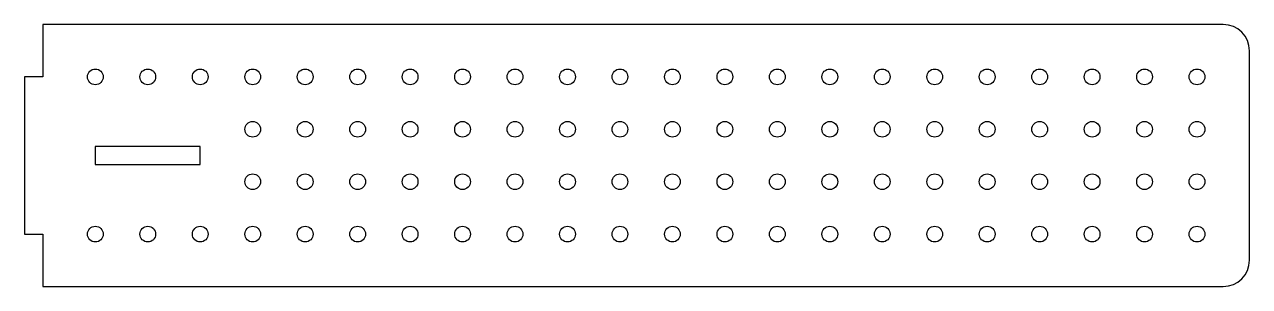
# Model space of a CAD drawing. Header units: millimetres. Extents: x -118 to 115, y -25 to 25.
import ezdxf

# ---------------------------------------------------------------- set-up
doc = ezdxf.new("R2010")
doc.units = ezdxf.units.MM

msp = doc.modelspace()

# ---------------------------------------------------------------- linework, layer by layer
at = {"color": 7, "linetype": 'Continuous', "lineweight": 25}
for p, q in [((-115, 25), (-115, 15)), ((110, 25), (-115, 25)), ((115, -20), (115, 20)), ((-118.5, 15), (-118.5, -15)), ((-115, 15), (-118.5, 15)), ((-85, 1.725), (-105, 1.725)), ((-105, 1.725), (-105, -1.725)), ((-85, -1.725), (-85, 1.725)), ((-105, -1.725), (-85, -1.725)), ((-118.5, -15), (-115, -15)), ((-115, -15), (-115, -25)), ((-115, -25), (110, -25))]:
    msp.add_line(p, q, dxfattribs=at)
for centre in [(-105, 15), (-95, 15), (-85, 15), (-75, 15), (-65, 15), (-55, 15), (-45, 15), (-35, 15), (-25, 15), (-15, 15), (-5, 15), (5, 15), (15, 15), (25, 15), (35, 15), (45, 15), (55, 15), (65, 15), (75, 15), (85, 15), (95, 15), (105, 15), (-75, 5), (-65, 5), (-55, 5), (-45, 5), (-35, 5), (-25, 5), (-15, 5), (-5, 5), (5, 5), (15, 5), (25, 5), (35, 5), (45, 5), (55, 5), (65, 5), (75, 5), (85, 5), (95, 5), (105, 5), (-75, -5), (-65, -5), (-55, -5), (-45, -5), (-35, -5), (-25, -5), (-15, -5), (-5, -5), (5, -5), (15, -5), (25, -5), (35, -5), (45, -5), (55, -5), (65, -5), (75, -5), (85, -5), (95, -5), (105, -5), (-105, -15), (-95, -15), (-85, -15), (-75, -15), (-65, -15), (-55, -15), (-45, -15), (-35, -15), (-25, -15), (-15, -15), (-5, -15), (5, -15), (15, -15), (25, -15), (35, -15), (45, -15), (55, -15), (65, -15), (75, -15), (85, -15), (95, -15), (105, -15)]:
    msp.add_circle(centre, 1.5, dxfattribs=at)
for centre, start, end in [((110, 20), 0, 90), ((110, -20), 270, 0)]:
    msp.add_arc(centre, 5, start, end, dxfattribs=at)

doc.saveas('drawing.dxf')
